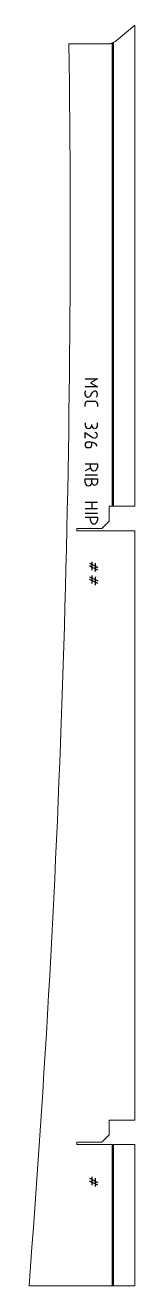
# Model space of a CAD drawing. Header units: millimetres. Extents: x 0 to 86, y 0 to 1027.
import ezdxf

# ---------------------------------------------------------------- set-up
doc = ezdxf.new("R2010")
doc.units = ezdxf.units.MM
for name, color, linetype, lineweight in [('IV_BEND', 250, 'Continuous', 50), ('IV_MARK_SURFACE', 2, 'Continuous', 25), ('IV_OUTER_PROFILE', 7, 'Continuous', 5)]:
    doc.layers.add(name, color=color, linetype=linetype, lineweight=lineweight)

msp = doc.modelspace()

# ---------------------------------------------------------------- linework, layer by layer
at = {"layer": 'IV_BEND'}
for p, q in [((68.1, 1012.9), (68.1, 635.4)), ((68.1, 115.4), (68.1, 0.4))]:
    msp.add_line(p, q, dxfattribs=at)
at = {"layer": 'IV_MARK_SURFACE'}
for p, q in [((45.6, 739.4), (55.6, 739.4)), ((55.6, 732.7), (45.6, 732.7)), ((55.6, 739.4), (50, 736)), ((50, 736), (55.6, 732.7)), ((47.8, 721), (53.4, 721)), ((50, 725.5), (51.7, 728.3)), ((45.6, 716.6), (45.6, 718.8)), ((55.6, 718.8), (55.6, 716.6)), ((45.6, 703.3), (45.6, 701.6)), ((51.1, 701.6), (51.1, 702.1)), ((55.6, 701), (55.6, 703.3)), ((45.6, 691), (45.6, 695.5)), ((45.6, 695.5), (51.7, 691.6)), ((50, 687.7), (47.8, 687.7)), ((47.8, 683.3), (48.9, 683.3)), ((51.1, 685.5), (51.1, 687.1)), ((45.6, 669.9), (50, 669.9)), ((50, 669.9), (55.6, 669.9)), ((50, 667.1), (50, 669.9)), ((55.6, 669.9), (55.6, 667.1)), ((50, 666.6), (45.6, 664.4)), ((45.6, 661), (55.6, 661)), ((45.6, 657.7), (51.1, 657.7)), ((45.6, 654.9), (45.6, 657.7)), ((51.1, 657.7), (55.6, 657.7)), ((51.1, 654.9), (51.1, 657.7)), ((55.6, 657.7), (55.6, 654.9)), ((45.6, 638.8), (51.1, 638.8)), ((51.1, 638.8), (51.1, 633.3)), ((51.1, 638.8), (55.6, 638.8)), ((51.1, 633.3), (45.6, 633.3)), ((45.6, 629.9), (55.6, 629.9)), ((45.6, 626.6), (50, 626.6)), ((50, 626.6), (55.6, 626.6)), ((50, 623.8), (50, 626.6)), ((55.6, 633.3), (51.1, 633.3)), ((55.6, 626.6), (55.6, 623.8)), ((49.2, 589.1), (51.4, 588)), ((51.4, 585.7), (49.2, 586.8)), ((51.4, 588), (51.4, 590.2)), ((51.4, 588), (53.7, 586.8)), ((51.4, 585.7), (51.4, 588)), ((53.7, 584.6), (51.4, 585.7)), ((51.4, 583.5), (51.4, 585.7)), ((53.7, 589.1), (53.7, 586.8)), ((53.7, 586.8), (53.7, 584.6)), ((53.7, 586.8), (55.9, 585.7)), ((49.2, 578), (51.4, 576.8)), ((51.4, 574.6), (49.2, 575.7)), ((51.4, 576.8), (51.4, 579.1)), ((51.4, 576.8), (53.7, 575.7)), ((51.4, 574.6), (51.4, 576.8)), ((55.9, 583.5), (53.7, 584.6)), ((53.7, 584.6), (53.7, 582.4)), ((53.7, 578), (53.7, 575.7)), ((53.7, 575.7), (53.7, 573.5)), ((53.7, 575.7), (55.9, 574.6)), ((53.7, 573.5), (51.4, 574.6)), ((51.4, 572.4), (51.4, 574.6)), ((55.9, 572.4), (53.7, 573.5)), ((53.7, 573.5), (53.7, 571.3)), ((49.2, 88), (51.4, 86.9)), ((51.4, 84.6), (49.2, 85.7)), ((51.4, 86.9), (51.4, 89.1)), ((51.4, 86.9), (53.7, 85.7)), ((51.4, 84.6), (51.4, 86.9)), ((53.7, 83.5), (51.4, 84.6)), ((51.4, 82.4), (51.4, 84.6)), ((53.7, 88), (53.7, 85.7)), ((53.7, 85.7), (53.7, 83.5)), ((53.7, 85.7), (55.9, 84.6)), ((55.9, 82.4), (53.7, 83.5)), ((53.7, 83.5), (53.7, 81.3))]:
    msp.add_line(p, q, dxfattribs=at)
for centre, radius, start, end in [((49.2, 727.3), 3.74, 146.4174, 190.9627), ((53.6, 727.1), 2.21, 49.6263, 149.2984), ((48, 726.7), 2.39, 182.3685, 329.559), ((47.8, 718.8), 2.22, 90, 180), ((53.4, 718.8), 2.22, 0, 90), ((50.9, 726.6), 4.69, 331.7153, 28.2847), ((48.4, 701.6), 2.78, 180, 0), ((53.4, 701), 2.22, 180, 0), ((53.5, 694), 3.02, 233.6911, 278.2364), ((53.3, 693.3), 2.32, 286.4047, 73.5953), ((47.8, 685.5), 2.22, 90, 270), ((48.9, 685.5), 2.22, 270, 0), ((50.3, 681.9), 5.77, 24.8942, 93.1783), ((52.8, 667.1), 2.78, 180, 0), ((48.4, 654.9), 2.78, 180, 360), ((53.4, 654.9), 2.22, 180, 0), ((52.8, 623.8), 2.78, 180, 0)]:
    msp.add_arc(centre, radius, start, end, dxfattribs=at)
at = {"layer": 'IV_OUTER_PROFILE'}
for p, q in [((86.2, 1027.4), (71, 1014.6)), ((86.2, 1027.4), (86.2, 635.4)), ((65.3, 1012.3), (32.5, 1012.3)), ((65.3, 635.4), (86.2, 635.4)), ((65.3, 623.4), (65.3, 635.4)), ((39, 617.4), (59.3, 617.4)), ((39, 615.4), (39, 617.4)), ((65.3, 623.4), (59.3, 617.4)), ((86.2, 615.4), (39, 615.4)), ((86.2, 615.4), (86.2, 135.4)), ((65.3, 135.4), (86.2, 135.4)), ((65.3, 123.4), (65.3, 135.4)), ((65.3, 123.4), (59.3, 117.4)), ((39, 117.4), (59.3, 117.4)), ((39, 115.4), (39, 117.4)), ((86.2, 115.4), (39, 115.4)), ((86.2, 115.4), (86.2, 0.4)), ((86.2, 0.4), (0, 0.4))]:
    msp.add_line(p, q, dxfattribs=at)
for centre, radius, start, end in [((-11019.5, 860.6), 11053, 355.53634, 0.78626), ((65.2, 1017.9), 5.6, 270.0783, 274.7169), ((65.2, 1018.4), 6.09, 274.8395, 279.1318), ((65.1, 1019), 6.75, 279.2705, 283.1916), ((64.9, 1019.8), 7.59, 283.3368, 286.8806), ((64.5, 1020.8), 8.63, 287.0251, 290.1996), ((64.1, 1022), 9.9, 290.3384, 293.1605), ((63.4, 1023.4), 11.5, 293.2906, 295.7826), ((62.6, 1025.1), 13.3, 295.9024, 298.0883), ((55.3, 1038), 28.2, 298.7309, 301.1698), ((-28.8, 1172.6), 186.9, 301.8941, 302.2701)]:
    msp.add_arc(centre, radius, start, end, dxfattribs=at)

doc.saveas('drawing.dxf')
